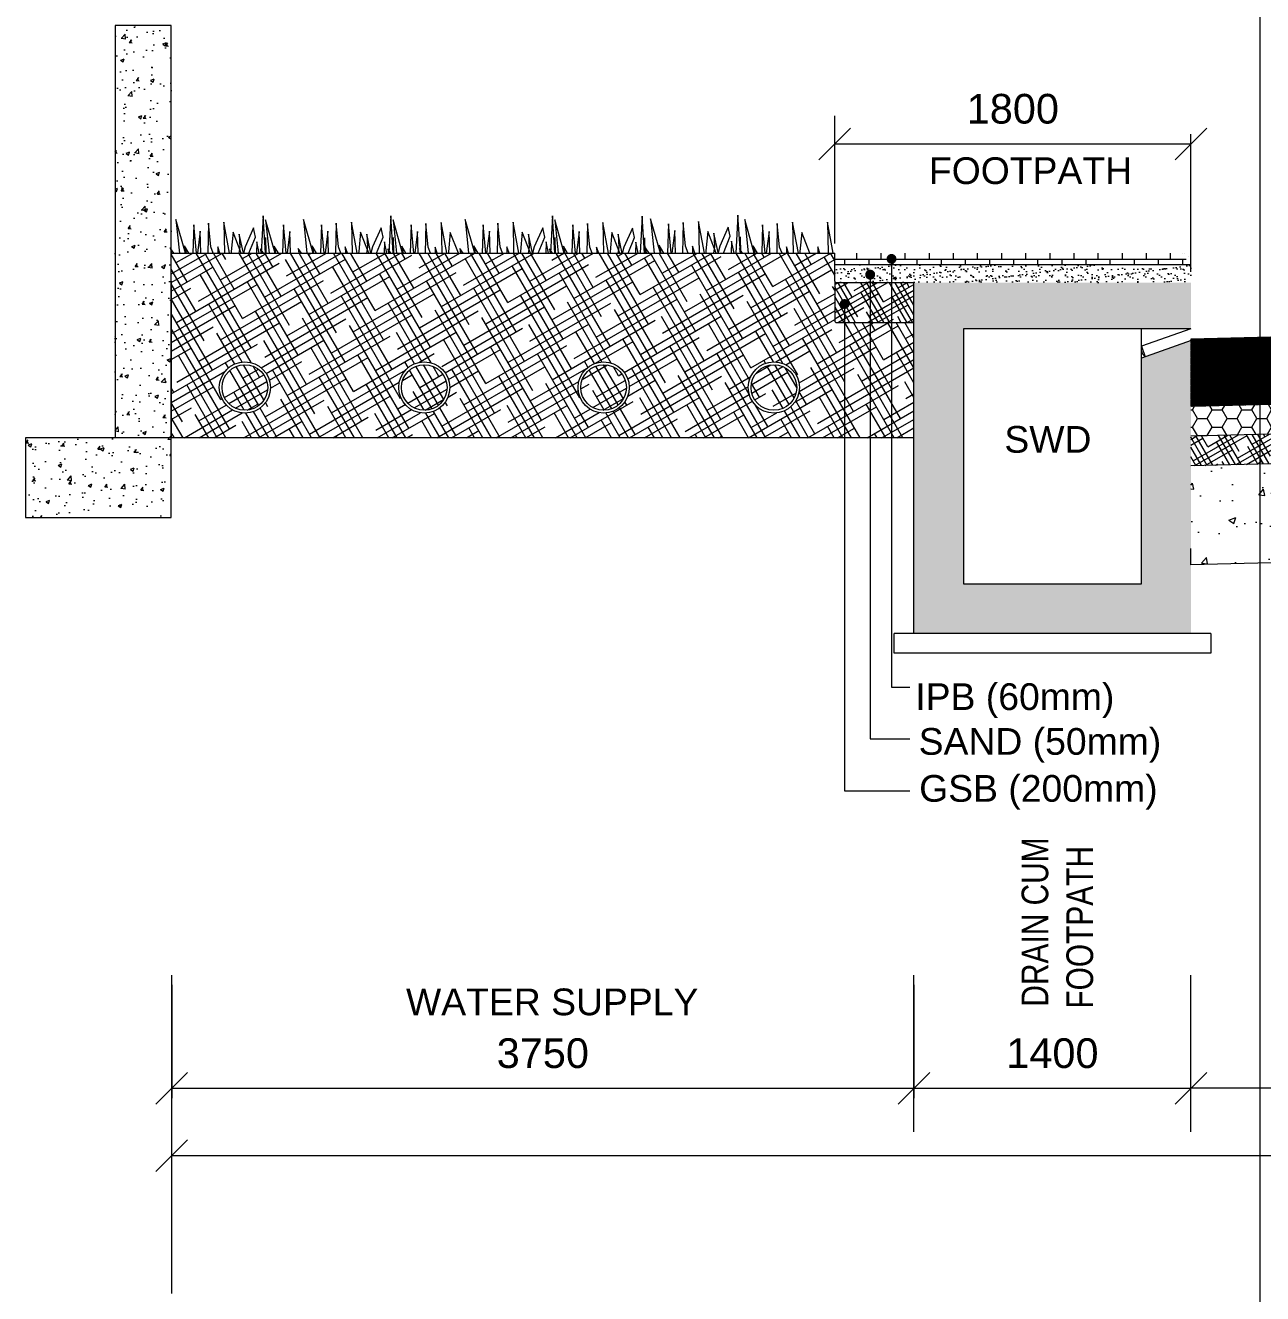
# Model space of a CAD drawing. Header units: inches. Extents: x 1863003 to 1881330, y 133141 to 515800.
# Drawn here: x 1863003 to 1869255, y 507356 to 513764 of the extents above; entities that cross this region are included whole.
import ezdxf

# ---------------------------------------------------------------- set-up
doc = ezdxf.new("R2010")
doc.units = ezdxf.units.IN
doc.header["$MEASUREMENT"] = 0
doc.layers.get('0').update_dxf_attribs({"color": 4, "linetype": 'ELEC_LINE', "lineweight": 13})
doc.layers.get('Defpoints').update_dxf_attribs({"lineweight": 13})
for name, color, linetype, lineweight in [('DIM', 7, 'Continuous', 13), ('DIMEN', 7, 'Continuous', 13), ('HATCH', 252, 'Continuous', 13)]:
    doc.layers.add(name, color=color, linetype=linetype, lineweight=lineweight)
doc.styles.add('ARIAL', font='arial.ttf')
doc.styles.get("Standard").update_dxf_attribs({"font": 'romans.shx'})
doc.linetypes.add('ELEC_LINE', pattern='A,12.7,-5.08,["EL",Standard,S=2.54,R=0,X=-2.54,Y=-1.27],-5.08', length=22.86)
doc.dimstyles.get("Standard").update_dxf_attribs({"dimtxt": 180, "dimasz": 160, "dimexe": 50, "dimexo": 50, "dimgap": 100, "dimtad": 1, "dimdec": 0, "dimzin": 0, "dimdsep": 46, "dimtxsty": 'ARIAL', "dimcen": 0.09, "dimclrd": 256, "dimclre": 256, "dimclrt": 256, "dimadec": 0, "dimazin": 0, "dimtm": 1e-09, "dimtfac": 1, "dimtdec": 0, "dimtofl": 0, "dimtmove": 0, "dimatfit": 3, "dimfxl": 0, "dimtolj": 1, "dimtzin": 0, "dimlwd": 9, "dimlwe": -1, "dimarcsym": 0})

# ---------------------------------------------------------------- blocks, each defined once
blk = doc.blocks.new('_Oblique')
at = {"color": 0, "linetype": 'ByBlock', "lineweight": -2}
blk.add_line((-0.5, -0.5), (0.5, 0.5), dxfattribs=at)
blk = doc.blocks.new('*D4')
at = {"layer": 'Defpoints', "color": 0, "ltscale": 0.02}
for p in [(1868892.303417261, 513165.2333109918), (1867092.303417261, 513064.5836948311), (1868892.303417261, 513064.5836948311)]:
    blk.add_point(p, dxfattribs=at)
at = {"layer": 'DIMEN', "ltscale": 0.02}
for p, q in [((1867092.303417261, 513114.5836948311), (1867092.303417261, 513215.2333109918)), ((1868892.303417261, 513114.5836948311), (1868892.303417261, 513215.2333109918))]:
    blk.add_line(p, q, dxfattribs=at)
at = {"layer": 'DIMEN', "lineweight": 9, "ltscale": 0.02}
blk.add_line((1867092.303417261, 513165.2333109918), (1868892.303417261, 513165.2333109918), dxfattribs=at)
at = {"layer": 'DIMEN', "lineweight": 9, "ltscale": 0.02, "xscale": 160, "yscale": 160, "zscale": 160, "rotation": 180}
blk.add_blockref('_Oblique', (1867092.303417261, 513165.2333109918), dxfattribs=at)
at = {"layer": 'DIMEN', "lineweight": 9, "ltscale": 0.02, "xscale": 160, "yscale": 160, "zscale": 160}
blk.add_blockref('_Oblique', (1868892.303417261, 513165.2333109918), dxfattribs=at)
at = {"layer": 'DIMEN', "ltscale": 0.02, "insert": (1867992.303417261, 513341.81925915), "char_height": 150, "attachment_point": 5, "style": 'ARIAL'}
blk.add_mtext('\\A1;1800', dxfattribs=at)
blk = doc.blocks.new('*D7')
at = {"layer": 'Defpoints', "color": 0, "ltscale": 0.02}
for p in [(1868892.303417261, 508393.672519862), (1868892.303417261, 508393.672519862), (1875892.303417261, 508393.672519862)]:
    blk.add_point(p, dxfattribs=at)
at = {"layer": 'DIMEN', "lineweight": 9, "ltscale": 0.02}
blk.add_line((1875892.303417261, 508393.672519862), (1868892.303417261, 508393.672519862), dxfattribs=at)
at = {"layer": 'DIMEN', "lineweight": 9, "ltscale": 0.02, "xscale": 160, "yscale": 160, "zscale": 160, "rotation": 180}
blk.add_blockref('_Oblique', (1868892.303417261, 508393.672519862), dxfattribs=at)
at = {"layer": 'DIMEN', "lineweight": 9, "ltscale": 0.02, "xscale": 160, "yscale": 160, "zscale": 160}
blk.add_blockref('_Oblique', (1875892.303417261, 508393.672519862), dxfattribs=at)
at = {"layer": 'DIMEN', "ltscale": 0.02, "insert": (1872392.303417261, 508570.2584680202), "char_height": 150, "attachment_point": 5, "style": 'ARIAL'}
blk.add_mtext('\\A1;7000', dxfattribs=at)
blk = doc.blocks.new('*D8')
at = {"layer": 'Defpoints', "color": 0, "ltscale": 0.02}
for p in [(1867492.303417261, 508393.672519862), (1868892.303417261, 508393.672519862), (1868892.303417261, 508393.672519862)]:
    blk.add_point(p, dxfattribs=at)
at = {"layer": 'DIMEN', "lineweight": 9, "ltscale": 0.02}
blk.add_line((1867492.303417261, 508393.672519862), (1868892.303417261, 508393.672519862), dxfattribs=at)
at = {"layer": 'DIMEN', "lineweight": 9, "ltscale": 0.02, "xscale": 160, "yscale": 160, "zscale": 160, "rotation": 180}
blk.add_blockref('_Oblique', (1867492.303417261, 508393.672519862), dxfattribs=at)
at = {"layer": 'DIMEN', "lineweight": 9, "ltscale": 0.02, "xscale": 160, "yscale": 160, "zscale": 160}
blk.add_blockref('_Oblique', (1868892.303417261, 508393.672519862), dxfattribs=at)
at = {"layer": 'DIMEN', "ltscale": 0.02, "insert": (1868192.303417261, 508570.2584680202), "char_height": 150, "attachment_point": 5, "style": 'ARIAL'}
blk.add_mtext('\\A1;1400', dxfattribs=at)
blk = doc.blocks.new('*D9')
at = {"layer": 'Defpoints', "color": 0, "ltscale": 0.02}
for p in [(1879742.303417261, 508053.3929292508), (1863742.303417261, 507875.7837887324), (1879742.303417261, 507875.7837887324)]:
    blk.add_point(p, dxfattribs=at)
at = {"layer": 'DIMEN', "ltscale": 0.02}
for p, q in [((1863742.303417261, 507925.7837887324), (1863742.303417261, 508103.3929292508)), ((1879742.303417261, 507925.7837887324), (1879742.303417261, 508103.3929292508))]:
    blk.add_line(p, q, dxfattribs=at)
at = {"layer": 'DIMEN', "lineweight": 9, "ltscale": 0.02}
blk.add_line((1863742.303417261, 508053.3929292508), (1879742.303417261, 508053.3929292508), dxfattribs=at)
at = {"layer": 'DIMEN', "lineweight": 9, "ltscale": 0.02, "xscale": 160, "yscale": 160, "zscale": 160, "rotation": 180}
blk.add_blockref('_Oblique', (1863742.303417261, 508053.3929292508), dxfattribs=at)
at = {"layer": 'DIMEN', "lineweight": 9, "ltscale": 0.02, "xscale": 160, "yscale": 160, "zscale": 160}
blk.add_blockref('_Oblique', (1879742.303417261, 508053.3929292508), dxfattribs=at)
at = {"layer": 'DIMEN', "ltscale": 0.02, "insert": (1872392.303417261, 508231.0020697692), "char_height": 150, "attachment_point": 5, "style": 'ARIAL'}
blk.add_mtext('\\A1;16000 ROW', dxfattribs=at)
blk = doc.blocks.new('*D14')
at = {"layer": 'Defpoints', "color": 0, "ltscale": 0.02}
for p in [(1863742.303417261, 508965.8300324576), (1867492.303417261, 508965.8300324576), (1867492.303417261, 508393.672519862)]:
    blk.add_point(p, dxfattribs=at)
at = {"layer": 'DIMEN', "ltscale": 0.02}
for p, q in [((1863742.303417261, 508915.8300324576), (1863742.303417261, 508343.672519862)), ((1867492.303417261, 508915.8300324576), (1867492.303417261, 508343.672519862))]:
    blk.add_line(p, q, dxfattribs=at)
at = {"layer": 'DIMEN', "lineweight": 9, "ltscale": 0.02}
blk.add_line((1863742.303417261, 508393.672519862), (1867492.303417261, 508393.672519862), dxfattribs=at)
at = {"layer": 'DIMEN', "lineweight": 9, "ltscale": 0.02, "xscale": 160, "yscale": 160, "zscale": 160, "rotation": 180}
blk.add_blockref('_Oblique', (1863742.303417261, 508393.672519862), dxfattribs=at)
at = {"layer": 'DIMEN', "lineweight": 9, "ltscale": 0.02, "xscale": 160, "yscale": 160, "zscale": 160}
blk.add_blockref('_Oblique', (1867492.303417261, 508393.672519862), dxfattribs=at)
at = {"layer": 'DIMEN', "ltscale": 0.02, "insert": (1865617.303417261, 508570.3096276382), "char_height": 150, "attachment_point": 5, "style": 'ARIAL'}
blk.add_mtext('\\A1;3750', dxfattribs=at)
blk = doc.blocks.new('*D321')
at = {"layer": 'Defpoints', "color": 0, "ltscale": 0.02}
for p in [(1868892.303417261, 513165.2333109918), (1867092.303417261, 513064.5836948311), (1868892.303417261, 513064.5836948311)]:
    blk.add_point(p, dxfattribs=at)
at = {"layer": 'DIMEN', "ltscale": 0.02}
for p, q in [((1867092.303417261, 513114.5836948311), (1867092.303417261, 513215.2333109918)), ((1868892.303417261, 513114.5836948311), (1868892.303417261, 513215.2333109918))]:
    blk.add_line(p, q, dxfattribs=at)
at = {"layer": 'DIMEN', "lineweight": 9, "ltscale": 0.02}
blk.add_line((1867092.303417261, 513165.2333109918), (1868892.303417261, 513165.2333109918), dxfattribs=at)
at = {"layer": 'DIMEN', "lineweight": 9, "ltscale": 0.02, "xscale": 160, "yscale": 160, "zscale": 160, "rotation": 180}
blk.add_blockref('_Oblique', (1867092.303417261, 513165.2333109918), dxfattribs=at)
at = {"layer": 'DIMEN', "lineweight": 9, "ltscale": 0.02, "xscale": 160, "yscale": 160, "zscale": 160}
blk.add_blockref('_Oblique', (1868892.303417261, 513165.2333109918), dxfattribs=at)
at = {"layer": 'DIMEN', "ltscale": 0.02, "insert": (1867992.303417261, 513341.81925915), "char_height": 150, "attachment_point": 5, "style": 'ARIAL'}
blk.add_mtext('\\A1;1800', dxfattribs=at)

msp = doc.modelspace()

# ---------------------------------------------------------------- hatches: boundary and pattern name
at = {"layer": 'DIM', "linetype": 'Continuous'}
h = msp.add_hatch(dxfattribs=at)
h.set_pattern_fill('AR-CONC')
h.set_pattern_definition([(49.99999999999999, (547.8073218106292, 150), (182.184668996004, -15.93908553890309), [19.05, -209.55]), (355, (547.8073218106292, 150), (-35.24342142496934, 191.0568452390351), [15.24, -167.64058417]), (100.4514447, (562.9893288107123, 148.6717465000111), (146.9412470903533, 175.1177519121951), [16.19000879999999, -178.0902445999999]), (46.18420000000001, (547.8073218106292, 200.7999999999884), (271.0790408921299, -42.04232793272715), [28.575, -314.325]), (96.63555760999992, (570.3972218106501, 197.2964999999967), (237.404134051503, 247.4261245977215), [24.28502314, -267.13560816]), (351.1841511700001, (547.8073218106292, 200.7999999999884), (237.404134064977, 247.4261245855326), [22.85996707, -251.45973192]), (21, (573.2073218105361, 188.0999999999767), (151.6143912691325, -102.2651981870876), [19.05, -209.55]), (326.0000000000001, (573.2073218105361, 188.0999999999767), (61.80202834764707, 184.1879661223193), [15.24, -167.64]), (71.45144499999999, (585.8418544107117, 179.5779000999755), (213.4164192787161, 81.92276888590524), [16.1900088, -178.0899376]), (37.50000000000001, (547.8073218106292, 150), (3.088603250591817, 84.55503887315311), [0, -165.608, 0, -170.18, 0, -168.275]), (7.499999999999999, (547.8073218106292, 150), (66.81966251030575, 100.1805748181195), [0, -97.02799999999999, 0, -161.798, 0, -64.135]), (327.5, (491.1653218106367, 150), (135.5905951668714, -5.728743992673444), [0, -63.5, 0, -198.12, 0, -262.89]), (317.5, (465.7653218107298, 150), (148.129181386018, 25.42649103333303), [0, -82.55, 0, -131.572, 0, -186.69])])
h.paths.add_polyline_path([(1863740.110739071, 511680.1554934271), (1863002.585460664, 511680.1554934271), (1863002.585460664, 511277.7332977462), (1863740.110739071, 511277.7332977462)])
h.paths.add_polyline_path([(1863740.110739071, 513764.1434997914), (1863455.641591342, 513764.1434997914), (1863455.641591342, 511680.1554934271), (1863740.110739071, 511680.1554934271)])
at = {"layer": 'DIM', "linetype": 'Continuous', "ltscale": 0.02}
h = msp.add_hatch(dxfattribs=at)
h.set_pattern_fill('HOUND', color=31, scale=600, angle=30, style=0)
h.set_pattern_definition([(29.99999999999999, (0, 0), (111.1538105676658, 107.4759526419164), [600, -300]), (120, (0, 0), (42.52404735808353, -148.6538105676658), [599.9999999999999, -299.9999999999999])])
h.paths.add_polyline_path([(1867492.303417261, 512262.6189794861), (1867102.303417261, 512262.6189794861, -0.4142135623730951), (1867092.303417261, 512272.6189794861), (1867092.303417261, 512471.6375473617), (1867092.303417261, 512614.0270655888), (1866019.4426022, 512614.0270655888), (1866018.882426434, 512611.9925299017), (1866018.44694925, 512614.0270655888), (1865565.80682827, 512614.0270655888), (1865565.590012482, 512613.2395994326), (1865565.421461227, 512614.0270655888), (1864749.00557313, 512614.0270655888), (1864748.788757342, 512613.2395994326), (1864748.620206087, 512614.0270655888), (1864104.271873231, 512614.0270655888), (1864104.055057443, 512613.2395994326), (1864103.886506188, 512614.0270655888), (1863740.110739071, 512614.0270655888), (1863740.110739071, 511680.1554934271), (1867492.303417261, 511680.1554934271)])
h.paths.add_polyline_path([(1866053.902336172, 511934.5512098215, -1), (1865795.461542682, 511934.5512098215, -1)], flags=16)
h.paths.add_polyline_path([(1866039.898272255, 511934.5512098215, -1), (1865809.4656066, 511934.5512098215, -1)], flags=0)
h.paths.add_polyline_path([(1865147.527021422, 511934.5512098215, -1), (1864889.086227932, 511934.5512098215, -1)], flags=16)
h.paths.add_polyline_path([(1865133.522957505, 511934.5512098215, -1), (1864903.090291849, 511934.5512098215, -1)], flags=0)
h.paths.add_polyline_path([(1866914.155244723, 511934.5512098215, -1), (1866655.714451234, 511934.5512098215, -1)], flags=16)
h.paths.add_polyline_path([(1866900.151180806, 511934.5512098215, -1), (1866669.718515151, 511934.5512098215, -1)], flags=0)
h.paths.add_polyline_path([(1864241.151706672, 511934.5512098215, -1), (1863982.710913182, 511934.5512098215, -1)], flags=16)
h.paths.add_polyline_path([(1864227.147642754, 511934.5512098215, -1), (1863996.714977099, 511934.5512098215, -1)], flags=0)
at = {"layer": 'DIM', "linetype": 'Continuous'}
h = msp.add_hatch(dxfattribs=at)
h.set_pattern_fill('AR-BRSTD', scale=0.6)
h.set_pattern_definition([(0, (0, 292.3895182271372), (0, 40.64508), []), (90, (0, 292.3895182271372), (-60.95999999999999, 40.64508), [40.64508, -40.64508])])
h.paths.add_polyline_path([(1868892.302093171, 512554.0270655888), (1868842.302093171, 512614.0270655888), (1867092.303417261, 512614.0270655888), (1867092.303417261, 512554.0270655888)])
h = msp.add_hatch(dxfattribs=at)
h.set_pattern_fill('AR-SAND')
h.set_pattern_definition([(37.50000000000001, (0, 292.3895182271372), (-1.600031295984046, 48.94132373293424), [0, -38.608, 0, -43.18, 0, -41.275]), (7.499999999999999, (0, 292.3895182271372), (44.95232831380027, 71.68251005683543), [0, -20.828, 0, -34.798, 0, -13.335]), (327.5, (-31.24200000008568, 292.3895182271372), (79.0992370241458, 0.1437184678545762), [0, -12.7, 0, -45.72, 0, -59.69]), (317.5, (-31.24200000008568, 292.3895182271372), (76.35564524722972, 22.29293232572163), [0, -6.35, 0, -29.972, 0, -34.29])])
h.paths.add_polyline_path([(1868892.302093171, 512464.0270655887), (1868892.302093171, 512554.0270655887), (1867092.303417261, 512554.0270655888), (1867092.303417261, 512464.0270655888)])
at = {"layer": 'DIM', "linetype": 'Continuous', "ltscale": 0.02}
h = msp.add_hatch(dxfattribs=at)
h.set_pattern_fill('HOUND', color=130, scale=400, angle=30, style=0)
h.set_pattern_definition([(29.99999999999999, (0, 292.3895182271372), (74.10254037844388, 71.65063509461096), [400, -200]), (120, (0, 292.3895182271372), (28.34936490538902, -99.10254037844388), [399.9999999999996, -199.9999999999998])])
h.paths.add_polyline_path([(1867492.303417261, 512264.0270655889), (1867492.303417261, 512464.0270655888), (1867092.303417261, 512464.0270655888), (1867092.303417261, 512435.1899353182), (1867092.303417261, 512264.0270655888)])
at = {"layer": 'DIM', "linetype": 'Continuous'}
h = msp.add_hatch(dxfattribs=at)
h.set_pattern_fill('AR-CONC', scale=10)
h.set_pattern_definition([(49.99999999999999, (0, 0), (71.72601826007535, -6.275213498259511), [7.5, -82.5]), (355, (0, 0), (-13.8751333613, 75.21921337000119), [6, -66]), (100.45144446, (5.9771681, -0.522934400010854), (57.8508846727112, 68.94399909686294), [6.374019199999995, -70.11421119999993]), (46.18420000000001, (0, 20), (106.7241330671572, -16.55192807930765), [11.25, -123.75]), (96.63563549, (8.8936745, 18.62066929996945), (93.46619456742283, 97.41186007745505), [9.5610342, -105.171376]), (351.1841639899999, (0, 20), (93.46619450547732, 97.41186002699902), [9, -99.0000001]), (21, (10, 15), (59.69070521184616, -40.26188906653388), [7.5, -82.5]), (326.0000000000001, (10, 15), (24.33153319215817, 72.5150045046853), [6, -66]), (71.45144474, (14.9742254, 11.64484259998426), (84.02223767299711, 32.25311528063538), [6.374019000000001, -70.1142112]), (37.50000000000001, (0, 0), (1.215985531729067, 33.28938538313115), [0, -65.19999999999999, 0, -67, 0, -66.25]), (7.499999999999999, (0, 0), (26.30695374421486, 39.44117118823603), [0, -38.2, 0, -63.7, 0, -25.25]), (327.5, (-22.3, 0), (53.3822436172409, -2.255487173437976), [0, -25, 0, -78, 0, -103.5]), (317.5, (-32.3, 0), (58.31861693423862, 10.01049823323177), [0, -32.5, 0, -51.8, 0, -73.5])])
edge = h.paths.add_edge_path()
edge.add_line((1876142.303417261, 512083.4015726307), (1875892.303417261, 512171.6375473617))
edge.add_line((1875892.303417261, 512171.6375473617), (1875892.303417261, 510692.0994949792))
edge.add_line((1875892.303417261, 510692.0994949792), (1877292.303417261, 510692.0994949792))
edge.add_line((1877292.303417261, 510692.0994949792), (1877292.303417261, 512311.6375473617))
edge.add_arc((1877459.64968594, 512385.0967770836), 182.7594924270713, 166.0201188885562, 203.6998144573978, ccw=False)
edge.add_line((1877282.303417261, 512429.2480291345), (1875902.303417261, 512429.2480291345))
edge.add_arc((1875724.957148584, 512385.0967770827), 182.7594924245774, -23.699814457440596, 13.979881111921088, ccw=False)
edge.add_line((1875892.303417261, 512311.6375473617), (1875892.303417261, 512231.711590686))
edge.add_line((1875892.303417261, 512231.711590686), (1877042.303417261, 512231.711590686))
edge.add_line((1877042.303417261, 512231.711590686), (1877042.303417261, 510942.0994949792))
edge.add_line((1877042.303417261, 510942.0994949792), (1876142.303417261, 510942.0994949792))
edge.add_line((1876142.303417261, 510942.0994949792), (1876142.303417261, 512083.4015726307))
edge = h.paths.add_edge_path()
edge.add_line((1868892.303417261, 512171.6375473617), (1868642.303417261, 512083.4015726307))
edge.add_line((1868642.303417261, 512083.4015726307), (1868642.303417261, 510942.0994949792))
edge.add_line((1868642.303417261, 510942.0994949792), (1867742.303417261, 510942.0994949792))
edge.add_line((1867742.303417261, 510942.0994949792), (1867742.303417261, 512231.711590686))
edge.add_line((1867742.303417261, 512231.711590686), (1868892.303417261, 512231.711590686))
edge.add_line((1868892.303417261, 512231.711590686), (1868892.303417261, 512311.6375473617))
edge.add_arc((1869099.940649027, 512401.7858404347), 226.3623969641322, 164.0402062105401, 203.4686763534831, ccw=False)
edge.add_line((1868882.303417261, 512464.0270655888), (1867502.303417261, 512464.0270655888))
edge.add_arc((1867284.666185495, 512401.7858404347), 226.3623969641368, -23.46867635348309, 15.959793789459923, ccw=False)
edge.add_line((1867492.303417261, 512311.6375473617), (1867492.303417261, 510692.0994949792))
edge.add_line((1867492.303417261, 510692.0994949792), (1868892.303417261, 510692.0994949792))
edge.add_line((1868892.303417261, 510692.0994949792), (1868892.303417261, 512171.6375473617))
h = msp.add_hatch(dxfattribs=at)
h.set_pattern_fill('AR-CONC', scale=10)
h.set_pattern_definition([(49.99999999999999, (0, 374215.6482062903), (71.72601826007535, -6.275213498259511), [7.5, -82.5]), (355, (0, 374215.6482062903), (-13.8751333613, 75.21921337000119), [6, -66]), (100.45144446, (5.9771681, 374215.1252718903), (57.8508846727112, 68.94399909686294), [6.374019199999998, -70.11421119999997]), (46.18420000000001, (0, 374235.6482062903), (106.7241330671572, -16.55192807930765), [11.25, -123.75]), (96.63563549, (8.8936745, 374234.2688755904), (93.46619456742283, 97.41186007745505), [9.5610342, -105.171376]), (351.1841639899999, (0, 374235.6482062903), (93.46619450547732, 97.41186002699902), [9, -99.0000001]), (21, (10, 374230.6482062903), (59.69070521184616, -40.26188906653388), [7.5, -82.5]), (326.0000000000001, (10, 374230.6482062903), (24.33153319215817, 72.5150045046853), [6, -66]), (71.45144474, (14.9742254, 374227.2930488903), (84.02223767299711, 32.25311528063538), [6.374019000000001, -70.1142112]), (37.50000000000001, (0, 374215.6482062903), (1.215985531729067, 33.28938538313115), [0, -65.19999999999999, 0, -67, 0, -66.25]), (7.499999999999999, (0, 374215.6482062903), (26.30695374421486, 39.44117118823603), [0, -38.2, 0, -63.7, 0, -25.25]), (327.5, (-22.3, 374215.6482062903), (53.3822436172409, -2.255487173437976), [0, -25, 0, -78, 0, -103.5]), (317.5, (-32.3, 374215.6482062903), (58.31861693423862, 10.01049823323177), [0, -32.5, 0, -51.8, 0, -73.5])])
h.paths.add_polyline_path([(1867742.303417261, 512231.711590686), (1868892.302093171, 512231.711590686), (1868892.302093171, 512464.0270655888), (1867492.303417261, 512464.0270655888), (1867492.303417261, 510692.0994949792), (1868892.302093171, 510692.0994949792), (1868892.302093171, 512171.6370800323), (1868642.303417261, 512083.4015726307), (1868642.303417261, 510942.0994949792), (1867742.303417261, 510942.0994949792)])
at = {"layer": 'DIM', "linetype": 'Continuous', "ltscale": 0.02}
h = msp.add_hatch(dxfattribs=at)
h.set_pattern_fill('HONEY', color=31, scale=400, style=0)
h.set_pattern_definition([(0, (0, 0), (75, 43.30127018922193), [50, -100]), (120, (0, 0), (-74.99999999999997, 43.30127018922194), [49.99999999999999, -99.99999999999999]), (59.99999999999999, (0, 0), (1.665334536937735e-14, 86.60254037844388), [-100, 50])])
h.paths.add_polyline_path([(1868892.303417261, 511839.1417151822), (1872392.303417261, 511926.67488639), (1872392.303417261, 511776.6279831757), (1868892.303417261, 511689.0948119679)])
h = msp.add_hatch(dxfattribs=at)
h.set_pattern_fill('HOUND', color=130, scale=400, angle=30, style=0)
h.set_pattern_definition([(29.99999999999999, (0, 0), (74.10254037844388, 71.65063509461096), [400, -200]), (120, (0, 0), (28.34936490538902, -99.10254037844388), [399.9999999999999, -200])])
h.paths.add_polyline_path([(1868892.303417261, 511689.0948119679), (1872392.303417261, 511776.6279831757), (1872392.303417261, 511626.5810799614), (1868892.303417261, 511539.0479087536)])
h = msp.add_hatch(dxfattribs=at)
h.set_pattern_fill('AR-CONC', scale=50, style=0)
h.set_pattern_definition([(49.99999999999999, (0, 0), (358.6300913003767, -31.37606749129755), [37.5, -412.5]), (355, (0, 0), (-69.3756668065, 376.0960668500059), [30, -330]), (100.45144446, (29.8858405, -2.614672), (289.254423363556, 344.7199954843147), [31.87009599999999, -350.5710559999999]), (46.18420000000001, (0, 100), (533.6206653357862, -82.75964039653827), [56.25, -618.75]), (96.63563549, (44.4683725, 93.1033465), (467.3309728371142, 487.0593003872752), [47.805171, -525.8568799999999]), (351.1841639899999, (0, 100), (467.3309725273866, 487.0593001349951), [45, -495.0000004999999]), (21, (50, 75), (298.4535260592309, -201.3094453326694), [37.5, -412.5]), (326.0000000000001, (50, 75), (121.6576659607909, 362.5750225234265), [30, -330]), (71.45144474, (74.871127, 58.22421300000001), (420.1111883649855, 161.2655764031769), [31.870095, -350.571056]), (37.50000000000001, (0, 0), (6.079927658645334, 166.4469269156558), [0, -326, 0, -335, 0, -331.25]), (7.499999999999999, (0, 0), (131.5347687210743, 197.2058559411801), [0, -191, 0, -318.5, 0, -126.25]), (327.5, (-111.5, 0), (266.9112180862045, -11.27743586718988), [0, -125, 0, -390, 0, -517.5]), (317.5, (-161.5, 0), (291.5930846711931, 50.05249116615887), [0, -162.5, 0, -259, 0, -367.5])])
h.paths.add_polyline_path([(1868892.303417261, 511539.0479087536), (1872392.303417261, 511626.5810799614), (1872392.303417261, 511126.4247359139), (1868892.303417261, 511038.891564706)])
at = {"layer": 'HATCH', "linetype": 'Continuous', "ltscale": 0.02}
h = msp.add_hatch(dxfattribs=at)
h.set_pattern_fill('ANSI31', color=141, scale=10)
h.set_pattern_definition([(45, (0, 0), (-0.8838834764831844, 0.8838834764831844), [])])
h.paths.add_polyline_path([(1868892.303417261, 512171.6375473617), (1868892.303417261, 512179.2480291345), (1872392.303417261, 512266.7812003424), (1872392.303417261, 511926.67488639), (1868892.303417261, 511839.1417151822)])

# ---------------------------------------------------------------- linework, layer by layer
at = {"color": 8, "linetype": 'Continuous', "ltscale": 0.02}
msp.add_xline((1869242.303417261, 502880.9297705453), (0, 1), dxfattribs=at)
at = {"color": 66, "linetype": 'Continuous', "lineweight": 9, "ltscale": 0.25, "flags": 128}
for points in [[(1863811.441869557, 512614.0270655888), (1863763.421696063, 512783.0559084072), (1863780.879744158, 512614.0270655888)], [(1863867.110884698, 512614.0270655888), (1863853.849679663, 512756.9344708158), (1863848.946645104, 512614.0270655888)], [(1863951.997554947, 512614.0270655888), (1863939.675927288, 512644.5170383585), (1863928.006744265, 512764.1962127994), (1863924.966719791, 512614.0270655888)], [(1864034.573050897, 512614.0270655888), (1864005.335646125, 512770.0511956848), (1864008.398065838, 512614.0270655888)], [(1864216.716389287, 512614.0270655888), (1864204.203948684, 512801.6566568792), (1864194.55788329, 512614.0270655888)], [(1864264.379997848, 512614.0270655888), (1864216.714110015, 512781.8088388763), (1864234.043355241, 512614.0270655888)], [(1864456.175569456, 512614.0270655888), (1864408.155395963, 512783.0559084072), (1864425.613444057, 512614.0270655888)], [(1864511.844584597, 512614.0270655888), (1864498.583379562, 512756.9344708158), (1864493.680345003, 512614.0270655888)], [(1864596.731254846, 512614.0270655888), (1864584.409627187, 512644.5170383585), (1864572.740444164, 512764.1962127994), (1864569.70041969, 512614.0270655888)], [(1864679.306750797, 512614.0270655888), (1864650.069346024, 512770.0511956848), (1864653.131765737, 512614.0270655888)], [(1864861.450089187, 512614.0270655888), (1864848.937648583, 512801.6566568792), (1864839.29158319, 512614.0270655888)], [(1864909.113697747, 512614.0270655888), (1864861.447809914, 512781.8088388763), (1864878.77705514, 512614.0270655888)], [(1865049.519702246, 512614.0270655888), (1865037.702041139, 512643.2699688276), (1865026.032858116, 512762.9491432684), (1865023.01807932, 512614.0270655888)], [(1865132.365476045, 512614.0270655888), (1865103.361759975, 512768.8041261538), (1865106.399702383, 512614.0270655888)], [(1865272.976824596, 512614.0270655888), (1865224.956651102, 512783.0559084072), (1865242.414699197, 512614.0270655888)], [(1865328.645839737, 512614.0270655888), (1865315.384634702, 512756.9344708158), (1865310.481600143, 512614.0270655888)], [(1865413.532509986, 512614.0270655888), (1865401.210882327, 512644.5170383585), (1865389.541699304, 512764.1962127994), (1865386.50167483, 512614.0270655888)], [(1865496.108005936, 512614.0270655888), (1865466.870601163, 512770.0511956848), (1865469.933020877, 512614.0270655888)], [(1865678.251344326, 512614.0270655888), (1865665.738903723, 512801.6566568792), (1865656.092838329, 512614.0270655888)], [(1865725.914952887, 512614.0270655888), (1865678.249065054, 512781.8088388763), (1865695.57831028, 512614.0270655888)], [(1865866.320957386, 512614.0270655888), (1865854.503296279, 512643.2699688276), (1865842.834113256, 512762.9491432684), (1865839.81933446, 512614.0270655888)], [(1865949.166731185, 512614.0270655888), (1865920.163015115, 512768.8041261538), (1865923.200957523, 512614.0270655888)], [(1866131.460595045, 512614.0270655888), (1866119.031317674, 512800.4095873483), (1866109.449364312, 512614.0270655888)], [(1866211.204899132, 512614.0270655888), (1866162.05529152, 512787.0314655186), (1866179.923952774, 512614.0270655888)], [(1866266.113395103, 512614.0270655888), (1866252.483275119, 512760.9100279271), (1866247.443842493, 512614.0270655888)], [(1866352.237755133, 512614.0270655888), (1866338.309522745, 512648.4925954699), (1866326.640339722, 512768.1717699107), (1866323.519834063, 512614.0270655888)], [(1866433.951627098, 512614.0270655888), (1866403.969241581, 512774.0267527961), (1866407.109692971, 512614.0270655888)], [(1866615.615102426, 512614.0270655888), (1866602.83754414, 512805.6322139907), (1866592.98709476, 512614.0270655888)], [(1866685.64115664, 512614.0270655888), (1866637.699648806, 512782.7790088363), (1866655.129097486, 512614.0270655888)], [(1866741.363142327, 512614.0270655888), (1866728.127632406, 512756.6575712449), (1866723.234098041, 512614.0270655888)], [(1866826.163606855, 512614.0270655888), (1866813.953880031, 512644.2401387875), (1866802.284697008, 512763.9193132285), (1866799.25027809, 512614.0270655888)], [(1866908.799115353, 512614.0270655888), (1866879.613598868, 512769.7742961139), (1866882.670583635, 512614.0270655888)], [(1867085.102360627, 512614.0270655888), (1867055.916844141, 512769.7742961139), (1867058.973828909, 512614.0270655888)], [(1863889.480934063, 512614.0270655888), (1863886.408805163, 512723.5219806695), (1863871.962803043, 512614.0270655888)], [(1864092.973817118, 512614.0270655888), (1864051.912051898, 512718.6606419478), (1864042.384910905, 512621.2830595397), (1864041.961628776, 512614.0270655888)], [(1864132.636800493, 512614.0270655888), (1864165.53099847, 512694.3729203283), (1864155.633108559, 512741.2309220191), (1864112.705256584, 512644.6567722262), (1864104.055057443, 512613.2395994326), (1864083.341367147, 512710.0133081106), (1864086.413076803, 512642.6815776788), (1864081.708551057, 512614.0270655888)], [(1864320.287575852, 512614.0270655888), (1864307.142093614, 512755.6874012848), (1864302.281844977, 512614.0270655888)], [(1864342.738358642, 512614.0270655888), (1864339.701219114, 512722.2749111386), (1864325.419746727, 512614.0270655888)], [(1864534.214633962, 512614.0270655888), (1864531.142505062, 512723.5219806695), (1864516.696502942, 512614.0270655888)], [(1864737.707517017, 512614.0270655888), (1864696.645751797, 512718.6606419478), (1864687.118610804, 512621.2830595397), (1864686.695328675, 512614.0270655888)], [(1864777.370500392, 512614.0270655888), (1864810.26469837, 512694.3729203283), (1864800.366808458, 512741.2309220191), (1864757.438956484, 512644.6567722262), (1864748.788757342, 512613.2395994326), (1864728.075067046, 512710.0133081106), (1864731.146776702, 512642.6815776788), (1864726.442250956, 512614.0270655888)], [(1864965.021275751, 512614.0270655888), (1864951.875793513, 512755.6874012848), (1864947.015544876, 512614.0270655888)], [(1864987.472058541, 512614.0270655888), (1864984.434919014, 512722.2749111386), (1864970.153446626, 512614.0270655888)], [(1865190.510538576, 512614.0270655888), (1865149.938165748, 512717.4135724169), (1865140.411024755, 512620.0359900087), (1865140.060491067, 512614.0270655888)], [(1865351.015889101, 512614.0270655888), (1865347.943760202, 512723.5219806695), (1865333.497758082, 512614.0270655888)], [(1865554.508772157, 512614.0270655888), (1865513.447006937, 512718.6606419478), (1865503.919865943, 512621.2830595397), (1865503.496583814, 512614.0270655888)], [(1865594.171755532, 512614.0270655888), (1865627.065953509, 512694.3729203283), (1865617.168063598, 512741.2309220191), (1865574.240211623, 512644.6567722262), (1865565.590012482, 512613.2395994326), (1865544.876322186, 512710.0133081106), (1865547.948031842, 512642.6815776788), (1865543.243506096, 512614.0270655888)], [(1865781.822530891, 512614.0270655888), (1865768.677048653, 512755.6874012848), (1865763.816800016, 512614.0270655888)], [(1865804.273313681, 512614.0270655888), (1865801.236174153, 512722.2749111386), (1865786.954701766, 512614.0270655888)], [(1866007.311793716, 512614.0270655888), (1865966.739420888, 512717.4135724169), (1865957.212279895, 512620.0359900087), (1865956.861746207, 512614.0270655888)], [(1866047.974729141, 512614.0270655889), (1866080.358367461, 512693.1258507974), (1866070.46047755, 512739.9838524881), (1866027.532625575, 512643.4097026953), (1866018.882426434, 512611.9925299017), (1865998.168736137, 512708.7662385796), (1866001.240445794, 512641.4345081478), (1865996.740665139, 512614.0270655888)], [(1866288.226072817, 512614.0270655888), (1866285.042400619, 512727.4975377809), (1866270.071890979, 512614.0270655888)], [(1866493.167556062, 512614.0270655888), (1866450.545647354, 512722.6361990592), (1866441.018506361, 512625.2586166511), (1866440.363308069, 512614.0270655888)], [(1866529.64277293, 512614.0270655888), (1866564.164593927, 512698.3484774397), (1866554.266704016, 512745.2064791304), (1866511.338852041, 512648.6323293376), (1866502.6886529, 512617.215156544), (1866481.974962603, 512713.988865222), (1866485.04667226, 512646.6571347901), (1866479.689435669, 512614.0270655888)], [(1866613.032775723, 512652.7501987588), (1866614.543028775, 512695.531517068), (1866616.775540216, 512614.0270655888)], [(1866763.751117758, 512614.0270655888), (1866760.686757906, 512723.2450810985), (1866746.277288001, 512614.0270655888)], [(1866967.143105075, 512614.0270655888), (1866926.190004641, 512718.3837423768), (1866916.662863648, 512621.0061599688), (1866916.255734597, 512614.0270655888)], [(1863752.859886329, 512614.0270655888), (1863736.729454305, 512636.8099652426), (1863740.110739071, 512614.0270655888)], [(1863828.561714904, 512614.0270655888), (1863806.73209265, 512650.0846825177), (1863814.325250728, 512614.0270655888)], [(1863985.194203698, 512614.0270655888), (1863974.559621695, 512645.3327225266), (1863974.70750846, 512614.0270655888)], [(1864184.6818548, 512614.0270655888), (1864172.162673142, 512670.6779597108), (1864170.553698557, 512614.0270655888)], [(1864205.26936744, 512614.0270655888), (1864190.021868256, 512635.5628957116), (1864193.218071349, 512614.0270655888)], [(1864214.399180267, 512648.7746416474), (1864215.909433318, 512691.5559599567), (1864218.033049152, 512614.0270655888)], [(1864281.09914117, 512614.0270655888), (1864260.024506602, 512648.8376129868), (1864267.35505176, 512614.0270655888)], [(1864397.593586228, 512614.0270655888), (1864381.463154204, 512636.8099652426), (1864384.84443897, 512614.0270655888)], [(1864473.295414804, 512614.0270655888), (1864451.465792549, 512650.0846825177), (1864459.058950627, 512614.0270655888)], [(1864629.927903597, 512614.0270655888), (1864619.293321594, 512645.3327225266), (1864619.44120836, 512614.0270655888)], [(1864829.415554699, 512614.0270655888), (1864816.896373041, 512670.6779597108), (1864815.287398456, 512614.0270655888)], [(1864850.00306734, 512614.0270655888), (1864834.755568156, 512635.5628957116), (1864837.951771248, 512614.0270655888)], [(1864859.132880166, 512648.7746416474), (1864860.643133217, 512691.5559599567), (1864862.766749051, 512614.0270655888)], [(1864925.832841069, 512614.0270655888), (1864904.758206501, 512648.8376129868), (1864912.088751659, 512614.0270655888)], [(1865082.796686024, 512614.0270655888), (1865072.585735546, 512644.0856529957), (1865072.727731201, 512614.0270655888)], [(1865214.394841368, 512614.0270655888), (1865198.264409344, 512636.8099652426), (1865201.64569411, 512614.0270655888)], [(1865290.096669943, 512614.0270655888), (1865268.267047689, 512650.0846825177), (1865275.860205767, 512614.0270655888)], [(1865446.729158737, 512614.0270655888), (1865436.094576734, 512645.3327225266), (1865436.242463499, 512614.0270655888)], [(1865646.216809839, 512614.0270655888), (1865633.69762818, 512670.6779597108), (1865632.088653596, 512614.0270655888)], [(1865666.804322479, 512614.0270655888), (1865651.556823295, 512635.5628957116), (1865654.753026388, 512614.0270655888)], [(1865675.934135305, 512648.7746416474), (1865677.444388357, 512691.5559599567), (1865679.568004191, 512614.0270655888)], [(1865742.634096209, 512614.0270655888), (1865721.559461641, 512648.8376129868), (1865728.890006799, 512614.0270655888)], [(1865899.597941164, 512614.0270655888), (1865889.386990686, 512644.0856529957), (1865889.528986341, 512614.0270655888)], [(1866099.233636084, 512614.0270655888), (1866086.990042132, 512669.4308901799), (1866085.416486286, 512614.0270655888)], [(1866129.226549257, 512647.5275721165), (1866130.736802309, 512690.3088904257), (1866132.826259309, 512614.0270655888)], [(1866154.308200488, 512614.0270655887), (1866135.363049761, 512640.785522354), (1866139.334359981, 512614.0270655888)], [(1866229.60215023, 512614.0270655887), (1866205.365688107, 512654.0602396291), (1866213.796035, 512614.0270655888)], [(1866385.178302299, 512614.0270655888), (1866373.193217152, 512649.3082796381), (1866373.359884302, 512614.0270655888)], [(1866584.194001645, 512614.0270655888), (1866570.796268598, 512674.6535168223), (1866569.074381933, 512614.0270655888)], [(1866626.941792485, 512614.0270655888), (1866611.007407048, 512636.5330656717), (1866614.347596242, 512614.0270655888)], [(1866702.672030029, 512614.0270655889), (1866681.010045393, 512649.8077829467), (1866688.544892845, 512614.0270655888)], [(1866859.378093212, 512614.0270655887), (1866848.837574438, 512645.0558229557), (1866848.98415314, 512614.0270655888)], [(1867017.566059477, 512614.0270655887), (1867007.025540703, 512645.0558229557), (1867007.172119405, 512614.0270655888)]]:
    msp.add_lwpolyline(points, dxfattribs=at)
at = {"color": 7, "linetype": 'Continuous', "ltscale": 0.02, "const_width": 0.2}
msp.add_lwpolyline([(1867092.303417261, 512614.0270655888), (1868842.302093171, 512614.0270655888, -0.4142135623730951), (1868892.302093171, 512564.0270655888), (1868892.302093171, 510692.0994949792)], format="xyb", dxfattribs=at)
at = {"color": 7, "linetype": 'Continuous', "ltscale": 0.02}
for points in [[(1867092.303417261, 512471.6375473617), (1867092.303417261, 512614.0270655888)], [(1867492.303417261, 510692.0994949792), (1867492.303417261, 512464.0270655888)], [(1867742.303417261, 512231.711590686), (1867742.303417261, 510942.0994949792), (1868642.303417261, 510942.0994949792), (1868642.303417261, 512231.711590686)], [(1868892.303417261, 512231.711590686), (1867742.303417261, 512231.711590686)], [(1867392.303417261, 510592.0994949792), (1867392.303417261, 510692.0994949792)], [(1868992.303417261, 510692.0994949792), (1867392.303417261, 510692.0994949792)], [(1868992.303417261, 510692.0994949792), (1868992.303417261, 510592.0994949792)], [(1868992.303417261, 510592.0994949792), (1867392.303417261, 510592.0994949792)]]:
    msp.add_lwpolyline(points, dxfattribs=at)
at = {"color": 7, "linetype": 'Continuous', "ltscale": 0.02, "const_width": 0.2}
msp.add_lwpolyline([(1868892.302093171, 512464.0270655888), (1867092.303417261, 512464.0270655888)], dxfattribs=at)
at = {"color": 6, "linetype": 'Continuous', "ltscale": 0.02}
for points in [[(1872392.303417261, 512266.7812003424), (1868892.303417261, 512179.2480291345)], [(1872392.303417261, 511926.67488639), (1868892.303417261, 511839.1417151822)], [(1872392.303417261, 511776.6279831757), (1868892.303417261, 511689.0948119679)], [(1872392.303417261, 511626.5810799614), (1868892.303417261, 511539.0479087536)], [(1872404.804247144, 511126.7373751374), (1868892.303417261, 511038.891564706), (1868892.303417261, 511121.6375473617)]]:
    msp.add_lwpolyline(points, dxfattribs=at)
at = {"color": 8, "linetype": 'Continuous', "ltscale": 0.02}
for points in [[(1863742.303417261, 507356.2965873787), (1863742.303417261, 508965.8300324576)], [(1867492.303417261, 508173.4701409307), (1867492.303417261, 508965.8300324576)], [(1868892.303417261, 508173.4701409307), (1868892.303417261, 508965.8300324576)]]:
    msp.add_lwpolyline(points, dxfattribs=at)
at = {"layer": 'DIM', "color": 7, "linetype": 'Continuous'}
for points in [[(1863740.110739071, 511680.1554934271), (1863740.110739071, 513764.1434997914), (1863455.641591342, 513764.1434997914), (1863455.641591342, 511680.1554934271)], [(1863740.110739071, 512614.0270655888), (1867092.303417261, 512614.0270655888)], [(1868892.302093171, 512554.0270655888), (1867092.303417261, 512554.0270655888)], [(1863740.110739071, 512471.6375473617), (1863740.110739071, 511680.1554934271)], [(1867492.303417261, 512464.0270655888), (1867092.303417261, 512464.0270655888)], [(1868892.303417261, 512231.711590686), (1868642.303417261, 512143.4756159551)], [(1868894.207854668, 512172.3097069256), (1868642.303417261, 512083.4015726307)], [(1868642.303417261, 512143.4756159551), (1868661.157537917, 512090.0560194861)], [(1863740.110739071, 511680.1554934271), (1863002.585460664, 511680.1554934271), (1863002.585460664, 511277.7332977462), (1863740.110739071, 511277.7332977462), (1863740.110739071, 511680.1554934271)], [(1867492.303417261, 511680.1554934271), (1863740.110739071, 511680.1554934271)]]:
    msp.add_lwpolyline(points, dxfattribs=at)
at = {"layer": 'DIM', "color": 8, "linetype": 'Continuous'}
for points in [[(1867092.303417261, 512661.503962883), (1867092.303417261, 513307.6228292189)], [(1867092.303417261, 512661.503962883), (1867092.303417261, 513307.6228292189)], [(1868892.303417261, 512519.4392527362), (1868892.303417261, 513165.5581190721)], [(1868892.303417261, 512519.4392527362), (1868892.303417261, 513165.5581190721)]]:
    msp.add_lwpolyline(points, dxfattribs=at)
at = {"layer": 'DIM', "color": 7, "linetype": 'Continuous'}
msp.add_lwpolyline([(1867092.303417261, 512471.6375473617), (1867092.303417261, 512272.6189794861, 0.4142135623730951), (1867102.303417261, 512262.6189794861), (1867492.303417261, 512262.6189794861)], format="xyb", dxfattribs=at)
for centre, radius in [((1864111.931309927, 511934.5512098215), 129.2203967447354), ((1865018.306624677, 511934.5512098215), 129.2203967447354), ((1865924.681939427, 511934.5512098215), 129.2203967447354), ((1866784.934847979, 511934.5512098215), 129.2203967447354), ((1864111.931309927, 511934.5512098215), 115.2163328276442), ((1865018.306624677, 511934.5512098215), 115.2163328276442), ((1865924.681939427, 511934.5512098215), 115.2163328276442), ((1866784.934847979, 511934.5512098215), 115.2163328276442)]:
    msp.add_circle(centre, radius, dxfattribs=at)
msp.add_arc((1868690.998183514, 512130.6251149515), 50.36184703248711, 165.2167313826643, 233.663615698358, dxfattribs=at)

# ---------------------------------------------------------------- texts
at = {"layer": 'DIMEN', "linetype": 'Continuous', "style": 'ARIAL'}
for s, p in [('FOOTPATH', (1867568.277393778, 512962.4980007755)), ('FOOTPATH', (1867568.277393778, 512962.4980007755)), ('SWD', (1867949.551572415, 511604.9783330906)), ('IPB (60mm)', (1867499.50367577, 510304.9845003532)), ('SAND (50mm)', (1867516.520968407, 510078.8549468888)), ('GSB (200mm)', (1867519.034089751, 509841.4930530605)), ('WATER SUPPLY', (1864926.01600037, 508762.8069586843))]:
    msp.add_text(s, height=135, dxfattribs=at).set_placement(p)
at = {"layer": 'DIMEN', "linetype": 'Continuous', "style": 'ARIAL', "width": 0.8}
for s, p in [('DRAIN CUM', (1868171.393432518, 508806.4349270067)), ('FOOTPATH', (1868397.884459657, 508796.3823471752))]:
    msp.add_text(s, height=135, rotation=90, dxfattribs=at).set_placement(p)

# ---------------------------------------------------------------- dimensions: what is measured, and where the dimension line sits
at = {"layer": 'DIMEN', "ltscale": 0.02}
for p1, p2, distance, picture, middle in [((1867092.303417261, 513064.5836948311), (1868892.303417261, 513064.5836948311), 100.64961616066284, '*D4', (1867992.303417261, 513341.81925915)), ((1867092.303417261, 513064.5836948311), (1868892.303417261, 513064.5836948311), 100.64961616066284, '*D321', (1867992.303417261, 513341.81925915)), ((1863742.303417261, 508965.8300324576), (1867492.303417261, 508965.8300324576), -572.157512595586, '*D14', (1865617.303417261, 508570.3096276382)), ((1867492.303417261, 508393.672519862), (1868892.303417261, 508393.672519862), 0, '*D8', (1868192.303417261, 508570.2584680202)), ((1875892.303417261, 508393.672519862), (1868892.303417261, 508393.672519862), 0, '*D7', (1872392.303417261, 508570.2584680202))]:
    dim = msp.add_aligned_dim(p1=p1, p2=p2, distance=distance, dimstyle='Standard', override={"dimtxt": 150, "dimblk1": 'Oblique', "dimblk2": 'Oblique', "dimsah": 1}, dxfattribs=at)
    dim.commit()
    dim.dimension.update_dxf_attribs({"geometry": picture, "text_midpoint": middle})
dim = msp.add_linear_dim(base=(1879742.303417261, 508053.3929292508), p1=(1863742.303417261, 507875.7837887324), p2=(1879742.303417261, 507875.7837887324), angle=0, text='<> ROW', dimstyle='Standard', override={"dimtxt": 150, "dimblk1": 'Oblique', "dimblk2": 'Oblique', "dimsah": 1}, dxfattribs=at)
dim.commit()
dim.dimension.update_dxf_attribs({"geometry": '*D9', "text_midpoint": (1872392.303417261, 508053.3929292508), "dimtype": 161})

# ---------------------------------------------------------------- leaders
at = {"layer": 'DIMEN', "lineweight": 9, "ltscale": 0.02}
for points in [[(1867379.258591367, 512584.2651641588), (1867379.258591367, 510421.0684018813), (1867471.573402609, 510421.0684018813)], [(1867271.553836225, 512504.5354096526), (1867271.553836225, 510158.5684018813), (1867471.573402609, 510158.5684018813)], [(1867142.307401614, 512356.151002791), (1867142.307401614, 509896.0684018813), (1867471.573402609, 509896.0684018813)]]:
    msp.add_leader(points, dimstyle='Standard', override={"dimasz": 50, "dimldrblk": 'Dot'}, dxfattribs=at)

doc.saveas('drawing.dxf')
